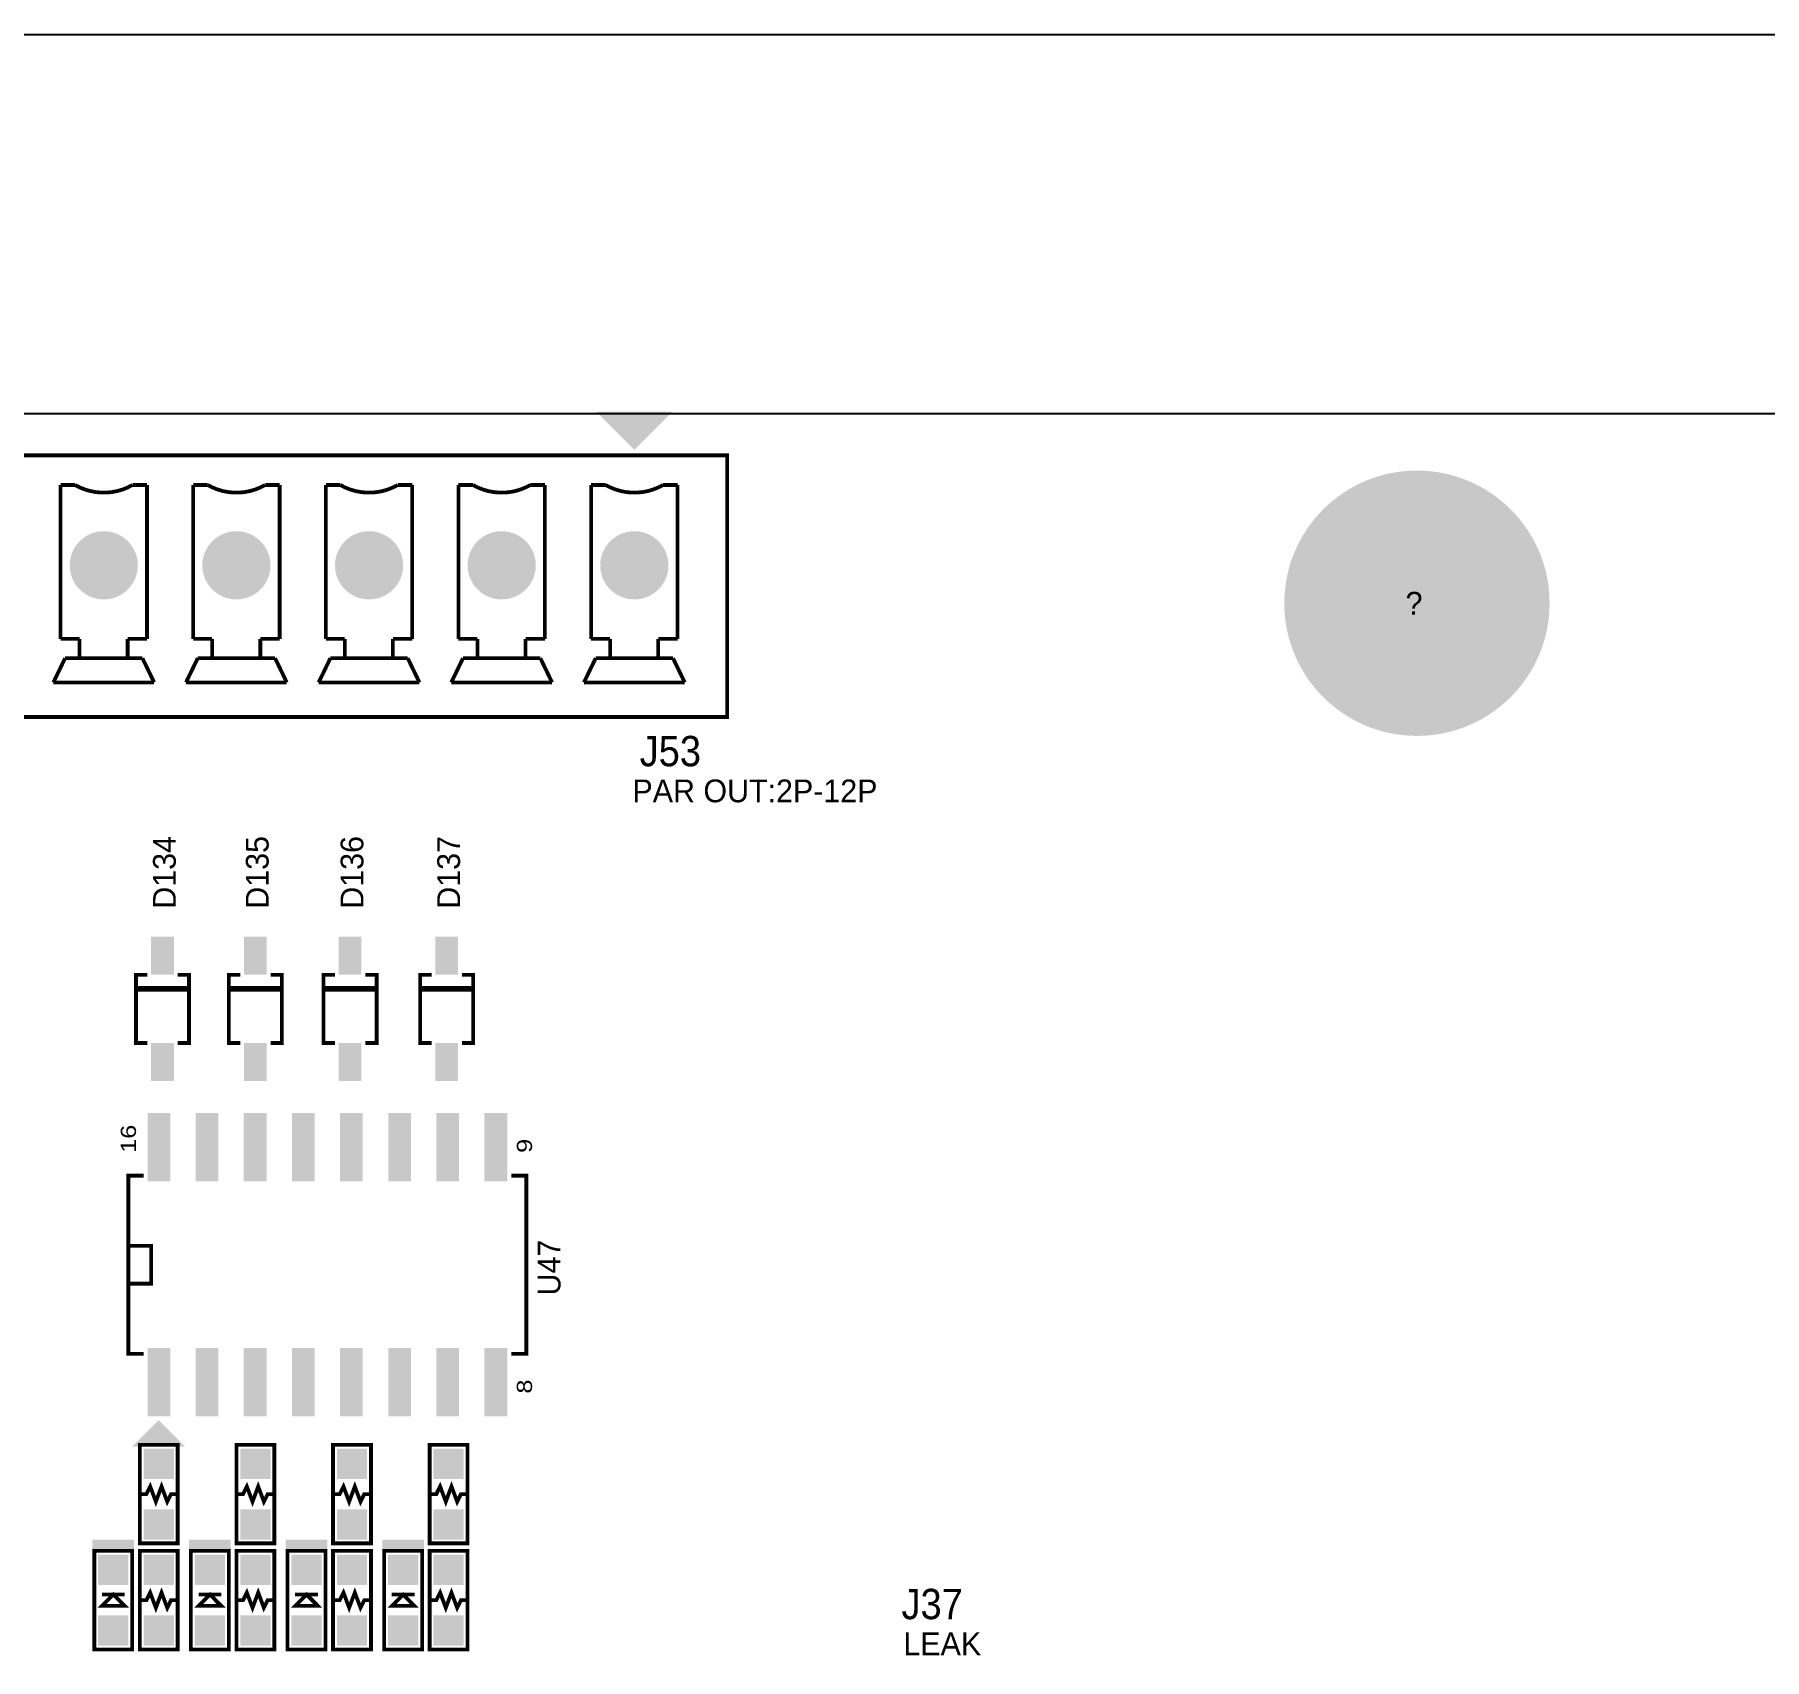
# Model space of a CAD drawing. Extents: x -12 to 180, y -10 to 160.
# Drawn here: x 53.52 to 99.17, y 117.14 to 160 of the extents above; entities that cross this region are included whole.
import ezdxf
from ezdxf.enums import TextEntityAlignment as Align

# ---------------------------------------------------------------- set-up
doc = ezdxf.new("R2010")
doc.units = 0
for name, color, linetype in [('BG_OUTLINE', 7, 'CONTINUOUS'), ('BG_SILKSCREEN_TOP', 40, 'CONTINUOUS'), ('PG_SILKSCREEN_TOP', 40, 'CONTINUOUS'), ('PIN_TOP', 5, 'CONTINUOUS'), ('RD_SILKSCREEN_TOP', 40, 'CONTINUOUS')]:
    doc.layers.add(name, color=color, linetype=linetype)

msp = doc.modelspace()

# ---------------------------------------------------------------- hatches: boundary and pattern name
at = {"layer": 'PG_SILKSCREEN_TOP'}
for points in [[(69.35, 149.05), (70.35, 150.05), (68.35, 150.05)], [(56.8, 123.45), (56.3, 122.95), (56.2, 122.85), (56.1, 122.75), (57.5, 122.75), (57.4, 122.85), (57.3, 122.95)], [(55.05, 120), (55.05, 120.3), (56.15, 120.3), (56.15, 120), (56.15, 119.95), (55.05, 119.95)], [(57.6, 120), (57.6, 120.3), (58.7, 120.3), (58.7, 120), (58.7, 119.95), (57.6, 119.95)], [(60.15, 120), (60.15, 120.3), (61.25, 120.3), (61.25, 120), (61.25, 119.95), (60.15, 119.95)], [(62.7, 120), (62.7, 120.3), (63.8, 120.3), (63.8, 120), (63.8, 119.95), (62.7, 119.95)]]:
    msp.add_hatch(color=256, dxfattribs=at).paths.add_polyline_path(points, flags=0)
at = {"layer": 'PIN_TOP'}
for points in [[(93.5, 145, 1), (86.5, 145, 1)], [(56.25, 146, 1), (54.45, 146, 1)], [(59.75, 146, 1), (57.95, 146, 1)], [(63.25, 146, 1), (61.45, 146, 1)], [(66.75, 146, 1), (64.95, 146, 1)], [(70.25, 146, 1), (68.45, 146, 1)], [(56.6, 136.2), (57.2, 136.2), (57.2, 135.2), (56.6, 135.2)], [(59.05, 136.2), (59.65, 136.2), (59.65, 135.2), (59.05, 135.2)], [(61.55, 136.2), (62.15, 136.2), (62.15, 135.2), (61.55, 135.2)], [(64.1, 136.2), (64.7, 136.2), (64.7, 135.2), (64.1, 135.2)], [(56.6, 133.4), (57.2, 133.4), (57.2, 132.4), (56.6, 132.4)], [(59.05, 133.4), (59.65, 133.4), (59.65, 132.4), (59.05, 132.4)], [(61.55, 133.4), (62.15, 133.4), (62.15, 132.4), (61.55, 132.4)], [(64.1, 133.4), (64.7, 133.4), (64.7, 132.4), (64.1, 132.4)], [(56.505, 131.55), (57.105, 131.55), (57.105, 129.75), (56.505, 129.75)], [(57.775, 131.55), (58.375, 131.55), (58.375, 129.75), (57.775, 129.75)], [(59.045, 131.55), (59.645, 131.55), (59.645, 129.75), (59.045, 129.75)], [(60.315, 131.55), (60.915, 131.55), (60.915, 129.75), (60.315, 129.75)], [(61.585, 131.55), (62.185, 131.55), (62.185, 129.75), (61.585, 129.75)], [(62.855, 131.55), (63.455, 131.55), (63.455, 129.75), (62.855, 129.75)], [(64.125, 131.55), (64.725, 131.55), (64.725, 129.75), (64.125, 129.75)], [(65.395, 131.55), (65.995, 131.55), (65.995, 129.75), (65.395, 129.75)], [(56.505, 125.35), (57.105, 125.35), (57.105, 123.55), (56.505, 123.55)], [(57.775, 125.35), (58.375, 125.35), (58.375, 123.55), (57.775, 123.55)], [(59.045, 125.35), (59.645, 125.35), (59.645, 123.55), (59.045, 123.55)], [(60.315, 125.35), (60.915, 125.35), (60.915, 123.55), (60.315, 123.55)], [(61.585, 125.35), (62.185, 125.35), (62.185, 123.55), (61.585, 123.55)], [(62.855, 125.35), (63.455, 125.35), (63.455, 123.55), (62.855, 123.55)], [(64.125, 125.35), (64.725, 125.35), (64.725, 123.55), (64.125, 123.55)], [(65.395, 125.35), (65.995, 125.35), (65.995, 123.55), (65.395, 123.55)], [(56.4, 122.7), (57.2, 122.7), (57.2, 121.9), (56.4, 121.9)], [(58.95, 122.7), (59.75, 122.7), (59.75, 121.9), (58.95, 121.9)], [(61.5, 122.7), (62.3, 122.7), (62.3, 121.9), (61.5, 121.9)], [(64.05, 122.7), (64.85, 122.7), (64.85, 121.9), (64.05, 121.9)], [(56.4, 121.1), (57.2, 121.1), (57.2, 120.3), (56.4, 120.3)], [(58.95, 121.1), (59.75, 121.1), (59.75, 120.3), (58.95, 120.3)], [(61.5, 121.1), (62.3, 121.1), (62.3, 120.3), (61.5, 120.3)], [(64.05, 121.1), (64.85, 121.1), (64.85, 120.3), (64.05, 120.3)], [(55.2, 119.9), (56, 119.9), (56, 119.1), (55.2, 119.1)], [(56.4, 119.9), (57.2, 119.9), (57.2, 119.1), (56.4, 119.1)], [(57.75, 119.9), (58.55, 119.9), (58.55, 119.1), (57.75, 119.1)], [(58.95, 119.9), (59.75, 119.9), (59.75, 119.1), (58.95, 119.1)], [(60.3, 119.9), (61.1, 119.9), (61.1, 119.1), (60.3, 119.1)], [(61.5, 119.9), (62.3, 119.9), (62.3, 119.1), (61.5, 119.1)], [(62.85, 119.9), (63.65, 119.9), (63.65, 119.1), (62.85, 119.1)], [(64.05, 119.9), (64.85, 119.9), (64.85, 119.1), (64.05, 119.1)], [(55.2, 118.3), (56, 118.3), (56, 117.5), (55.2, 117.5)], [(56.4, 118.3), (57.2, 118.3), (57.2, 117.5), (56.4, 117.5)], [(57.75, 118.3), (58.55, 118.3), (58.55, 117.5), (57.75, 117.5)], [(58.95, 118.3), (59.75, 118.3), (59.75, 117.5), (58.95, 117.5)], [(60.3, 118.3), (61.1, 118.3), (61.1, 117.5), (60.3, 117.5)], [(61.5, 118.3), (62.3, 118.3), (62.3, 117.5), (61.5, 117.5)], [(62.85, 118.3), (63.65, 118.3), (63.65, 117.5), (62.85, 117.5)], [(64.05, 118.3), (64.85, 118.3), (64.85, 117.5), (64.05, 117.5)]]:
    msp.add_hatch(color=256, dxfattribs=at).paths.add_polyline_path(points, flags=0)

# ---------------------------------------------------------------- linework, layer by layer
at = {"layer": 'BG_OUTLINE'}
msp.add_lwpolyline([(0, 150), (0, 160), (180, 160), (180, 150), (0, 150)], dxfattribs=at)
msp.add_lwpolyline([(180, 15), (180, 149, 0.414214), (179, 150), (1, 150, 0.414214), (0, 149), (0, 1, 0.414214), (1, 0), (179, 0, 0.414214), (180, 1), (180, 149)], format="xyb", dxfattribs=at)
at = {"layer": 'PG_SILKSCREEN_TOP', "const_width": 0.1}
for points in [[(71.8, 148.9), (28.4, 148.9), (28.4, 142), (71.8, 142), (71.8, 148.9)], [(54.21, 144.06), (54.21, 148.12)], [(54.21, 148.12), (54.59, 148.12)], [(56.11, 148.12), (56.49, 148.12)], [(56.49, 148.12), (56.49, 144.06)], [(57.71, 144.06), (57.71, 148.12)], [(57.71, 148.12), (58.09, 148.12)], [(59.61, 148.12), (59.99, 148.12)], [(59.99, 148.12), (59.99, 144.06)], [(61.21, 144.06), (61.21, 148.12)], [(61.21, 148.12), (61.59, 148.12)], [(63.11, 148.12), (63.49, 148.12)], [(63.49, 148.12), (63.49, 144.06)], [(64.71, 144.06), (64.71, 148.12)], [(64.71, 148.12), (65.09, 148.12)], [(66.61, 148.12), (66.99, 148.12)], [(66.99, 148.12), (66.99, 144.06)], [(68.21, 148.12), (68.59, 148.12)], [(68.21, 144.06), (68.21, 148.12)], [(70.11, 148.12), (70.49, 148.12)], [(70.49, 148.12), (70.49, 144.06)], [(54.71, 144.06), (54.21, 144.06)], [(54.71, 143.55), (54.71, 144.06)], [(55.98, 144.06), (55.98, 143.55)], [(56.49, 144.06), (55.98, 144.06)], [(58.21, 144.06), (57.71, 144.06)], [(58.21, 143.55), (58.21, 144.06)], [(59.48, 144.06), (59.48, 143.55)], [(59.99, 144.06), (59.48, 144.06)], [(61.71, 144.06), (61.21, 144.06)], [(61.71, 143.55), (61.71, 144.06)], [(62.98, 144.06), (62.98, 143.55)], [(63.49, 144.06), (62.98, 144.06)], [(65.21, 144.06), (64.71, 144.06)], [(65.21, 143.55), (65.21, 144.06)], [(66.48, 144.06), (66.48, 143.55)], [(66.99, 144.06), (66.48, 144.06)], [(68.71, 144.06), (68.21, 144.06)], [(68.71, 143.55), (68.71, 144.06)], [(70.49, 144.06), (69.98, 144.06)], [(69.98, 144.06), (69.98, 143.55)], [(54.02, 142.91), (54.33, 143.55)], [(54.33, 143.55), (54.71, 143.55)], [(54.71, 143.55), (55.98, 143.55)], [(55.98, 143.55), (56.37, 143.55)], [(56.37, 143.55), (56.68, 142.91)], [(57.52, 142.91), (57.83, 143.55)], [(57.83, 143.55), (58.21, 143.55)], [(58.21, 143.55), (59.48, 143.55)], [(59.48, 143.55), (59.87, 143.55)], [(59.87, 143.55), (60.18, 142.91)], [(61.02, 142.91), (61.33, 143.55)], [(61.33, 143.55), (61.71, 143.55)], [(61.71, 143.55), (62.98, 143.55)], [(62.98, 143.55), (63.37, 143.55)], [(63.37, 143.55), (63.68, 142.91)], [(64.52, 142.91), (64.83, 143.55)], [(64.83, 143.55), (65.21, 143.55)], [(65.21, 143.55), (66.48, 143.55)], [(66.48, 143.55), (66.87, 143.55)], [(66.87, 143.55), (67.18, 142.91)], [(68.02, 142.91), (68.33, 143.55)], [(68.33, 143.55), (68.71, 143.55)], [(68.71, 143.55), (69.98, 143.55)], [(69.98, 143.55), (70.37, 143.55)], [(70.37, 143.55), (70.68, 142.91)], [(56.68, 142.91), (54.02, 142.91)], [(60.18, 142.91), (57.52, 142.91)], [(63.68, 142.91), (61.02, 142.91)], [(67.18, 142.91), (64.52, 142.91)], [(70.68, 142.91), (68.02, 142.91)], [(56.5, 135.2), (56.2, 135.2), (56.2, 133.4), (56.5, 133.4)], [(57.3, 133.4), (57.6, 133.4), (57.6, 135.2), (57.3, 135.2)], [(58.95, 135.2), (58.65, 135.2), (58.65, 133.4), (58.95, 133.4)], [(59.75, 133.4), (60.05, 133.4), (60.05, 135.2), (59.75, 135.2)], [(61.45, 135.2), (61.15, 135.2), (61.15, 133.4), (61.45, 133.4)], [(62.25, 133.4), (62.55, 133.4), (62.55, 135.2), (62.25, 135.2)], [(64, 135.2), (63.7, 135.2), (63.7, 133.4), (64, 133.4)], [(64.8, 133.4), (65.1, 133.4), (65.1, 135.2), (64.8, 135.2)], [(56.2, 134.85), (57.6, 134.85)], [(57.6, 134.8), (56.2, 134.8)], [(58.65, 134.85), (60.05, 134.85)], [(60.05, 134.8), (58.65, 134.8)], [(61.15, 134.85), (62.55, 134.85)], [(62.55, 134.8), (61.15, 134.8)], [(63.7, 134.85), (65.1, 134.85)], [(65.1, 134.8), (63.7, 134.8)], [(56.4, 129.9), (56, 129.9), (56, 125.2), (56.4, 125.2)], [(66.1, 129.9), (66.5, 129.9), (66.5, 125.2), (66.1, 125.2)], [(56, 128.05), (56.6, 128.05), (56.6, 127.05), (56, 127.05)], [(56.3, 120.2), (57.3, 120.2), (57.3, 122.8), (56.3, 122.8), (56.3, 120.2)], [(58.85, 120.2), (59.85, 120.2), (59.85, 122.8), (58.85, 122.8), (58.85, 120.2)], [(61.4, 120.2), (62.4, 120.2), (62.4, 122.8), (61.4, 122.8), (61.4, 120.2)], [(63.95, 120.2), (64.95, 120.2), (64.95, 122.8), (63.95, 122.8), (63.95, 120.2)], [(57.3, 121.5), (57.125, 121.5), (57.025, 121.3), (56.875, 121.7), (56.725, 121.3), (56.575, 121.7), (56.475, 121.5), (56.3, 121.5)], [(59.85, 121.5), (59.675, 121.5), (59.575, 121.3), (59.425, 121.7), (59.275, 121.3), (59.125, 121.7), (59.025, 121.5), (58.85, 121.5)], [(62.4, 121.5), (62.225, 121.5), (62.125, 121.3), (61.975, 121.7), (61.825, 121.3), (61.675, 121.7), (61.575, 121.5), (61.4, 121.5)], [(64.95, 121.5), (64.775, 121.5), (64.675, 121.3), (64.525, 121.7), (64.375, 121.3), (64.225, 121.7), (64.125, 121.5), (63.95, 121.5)], [(55.1, 117.4), (56.1, 117.4), (56.1, 120), (55.1, 120), (55.1, 117.4)], [(56.3, 117.4), (57.3, 117.4), (57.3, 120), (56.3, 120), (56.3, 117.4)], [(57.65, 117.4), (58.65, 117.4), (58.65, 120), (57.65, 120), (57.65, 117.4)], [(58.85, 117.4), (59.85, 117.4), (59.85, 120), (58.85, 120), (58.85, 117.4)], [(60.2, 117.4), (61.2, 117.4), (61.2, 120), (60.2, 120), (60.2, 117.4)], [(61.4, 117.4), (62.4, 117.4), (62.4, 120), (61.4, 120), (61.4, 117.4)], [(62.75, 117.4), (63.75, 117.4), (63.75, 120), (62.75, 120), (62.75, 117.4)], [(63.95, 117.4), (64.95, 117.4), (64.95, 120), (63.95, 120), (63.95, 117.4)], [(55.9, 118.55), (55.3, 118.55), (55.6, 118.85), (55.9, 118.55)], [(55.9, 118.85), (55.3, 118.85)], [(57.3, 118.7), (57.125, 118.7), (57.025, 118.5), (56.875, 118.9), (56.725, 118.5), (56.575, 118.9), (56.475, 118.7), (56.3, 118.7)], [(58.45, 118.55), (57.85, 118.55), (58.15, 118.85), (58.45, 118.55)], [(58.45, 118.85), (57.85, 118.85)], [(59.85, 118.7), (59.675, 118.7), (59.575, 118.5), (59.425, 118.9), (59.275, 118.5), (59.125, 118.9), (59.025, 118.7), (58.85, 118.7)], [(61, 118.55), (60.4, 118.55), (60.7, 118.85), (61, 118.55)], [(61, 118.85), (60.4, 118.85)], [(62.4, 118.7), (62.225, 118.7), (62.125, 118.5), (61.975, 118.9), (61.825, 118.5), (61.675, 118.9), (61.575, 118.7), (61.4, 118.7)], [(63.55, 118.55), (62.95, 118.55), (63.25, 118.85), (63.55, 118.55)], [(63.55, 118.85), (62.95, 118.85)], [(64.95, 118.7), (64.775, 118.7), (64.675, 118.5), (64.525, 118.9), (64.375, 118.5), (64.225, 118.9), (64.125, 118.7), (63.95, 118.7)]]:
    msp.add_lwpolyline(points, dxfattribs=at)
for points in [[(54.59, 148.12, 0.267615), (56.11, 148.12)], [(58.09, 148.12, 0.267615), (59.61, 148.12)], [(61.59, 148.12, 0.267615), (63.11, 148.12)], [(65.09, 148.12, 0.267615), (66.61, 148.12)], [(68.59, 148.12, 0.267615), (70.11, 148.12)]]:
    msp.add_lwpolyline(points, format="xyb", dxfattribs=at)

# ---------------------------------------------------------------- texts
at = {"layer": 'BG_SILKSCREEN_TOP'}
for s, p in [('PAR OUT:2P-12P', (69.3, 139.75)), ('LEAK', (76.45, 117.25))]:
    msp.add_text(s, height=0.6, dxfattribs=at).set_placement(p)
at = {"layer": 'PG_SILKSCREEN_TOP', "width": 1.25}
for s, p in [('16', (56.2, 130.5)), ('9', (66.65, 130.5)), ('8', (66.65, 124.15))]:
    msp.add_text(s, height=0.4, rotation=90, dxfattribs=at).set_placement(p)
at = {"layer": 'RD_SILKSCREEN_TOP'}
msp.add_text('?', height=0.6, dxfattribs=at).set_placement((89.7, 144.7))
at = {"layer": 'RD_SILKSCREEN_TOP', "width": 0.9375}
msp.add_text('J53', height=0.8, dxfattribs=at).set_placement((70.3, 140.7), align=Align.CENTER)
at = {"layer": 'RD_SILKSCREEN_TOP'}
for s, p in [('D134', (57.25, 137.9)), ('D135', (59.7, 137.9)), ('D136', (62.2, 137.9)), ('D137', (64.75, 137.9)), ('U47', (67.4, 127.475))]:
    msp.add_text(s, height=0.6, rotation=90, dxfattribs=at).set_placement(p, align=Align.CENTER)
at = {"layer": 'RD_SILKSCREEN_TOP', "width": 0.9375}
msp.add_text('J37', height=0.8, dxfattribs=at).set_placement((76.4, 118.2))

doc.saveas('drawing.dxf')
